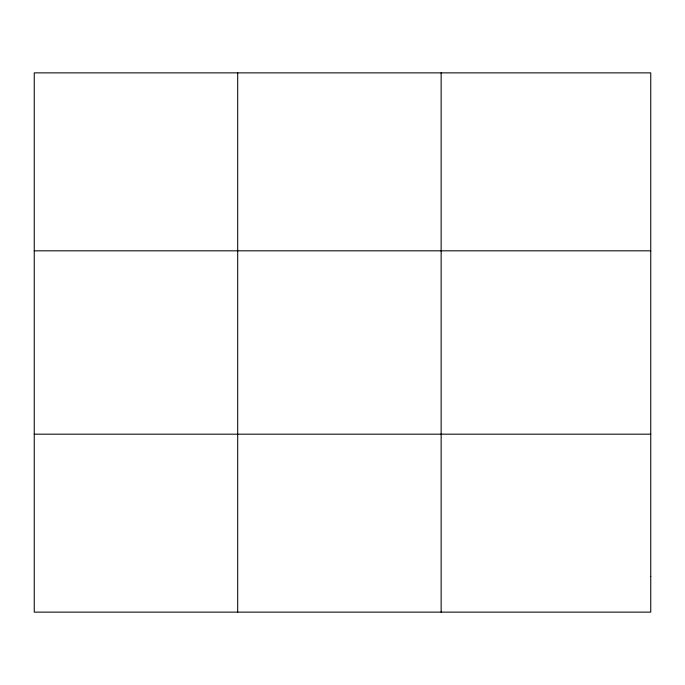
<?xml version="1.0" encoding="UTF-8"?>
<svg xmlns="http://www.w3.org/2000/svg" width="685" height="685" viewBox="0 0 685 685"><rect width="100%" height="100%" fill="white"/><g stroke="black" fill="none" stroke-linecap="round" stroke-linejoin="round"><path stroke-width="1.03" d="M237.695 72.867L237.695 612.133M441.14 72.867L441.14 612.133M34.25 250.821L650.75 250.821M34.25 434.179L650.75 434.179M650.75 576.539L650.75 612.133L34.25 612.133L34.25 72.867L650.75 72.867L650.75 576.539"/></g></svg>
